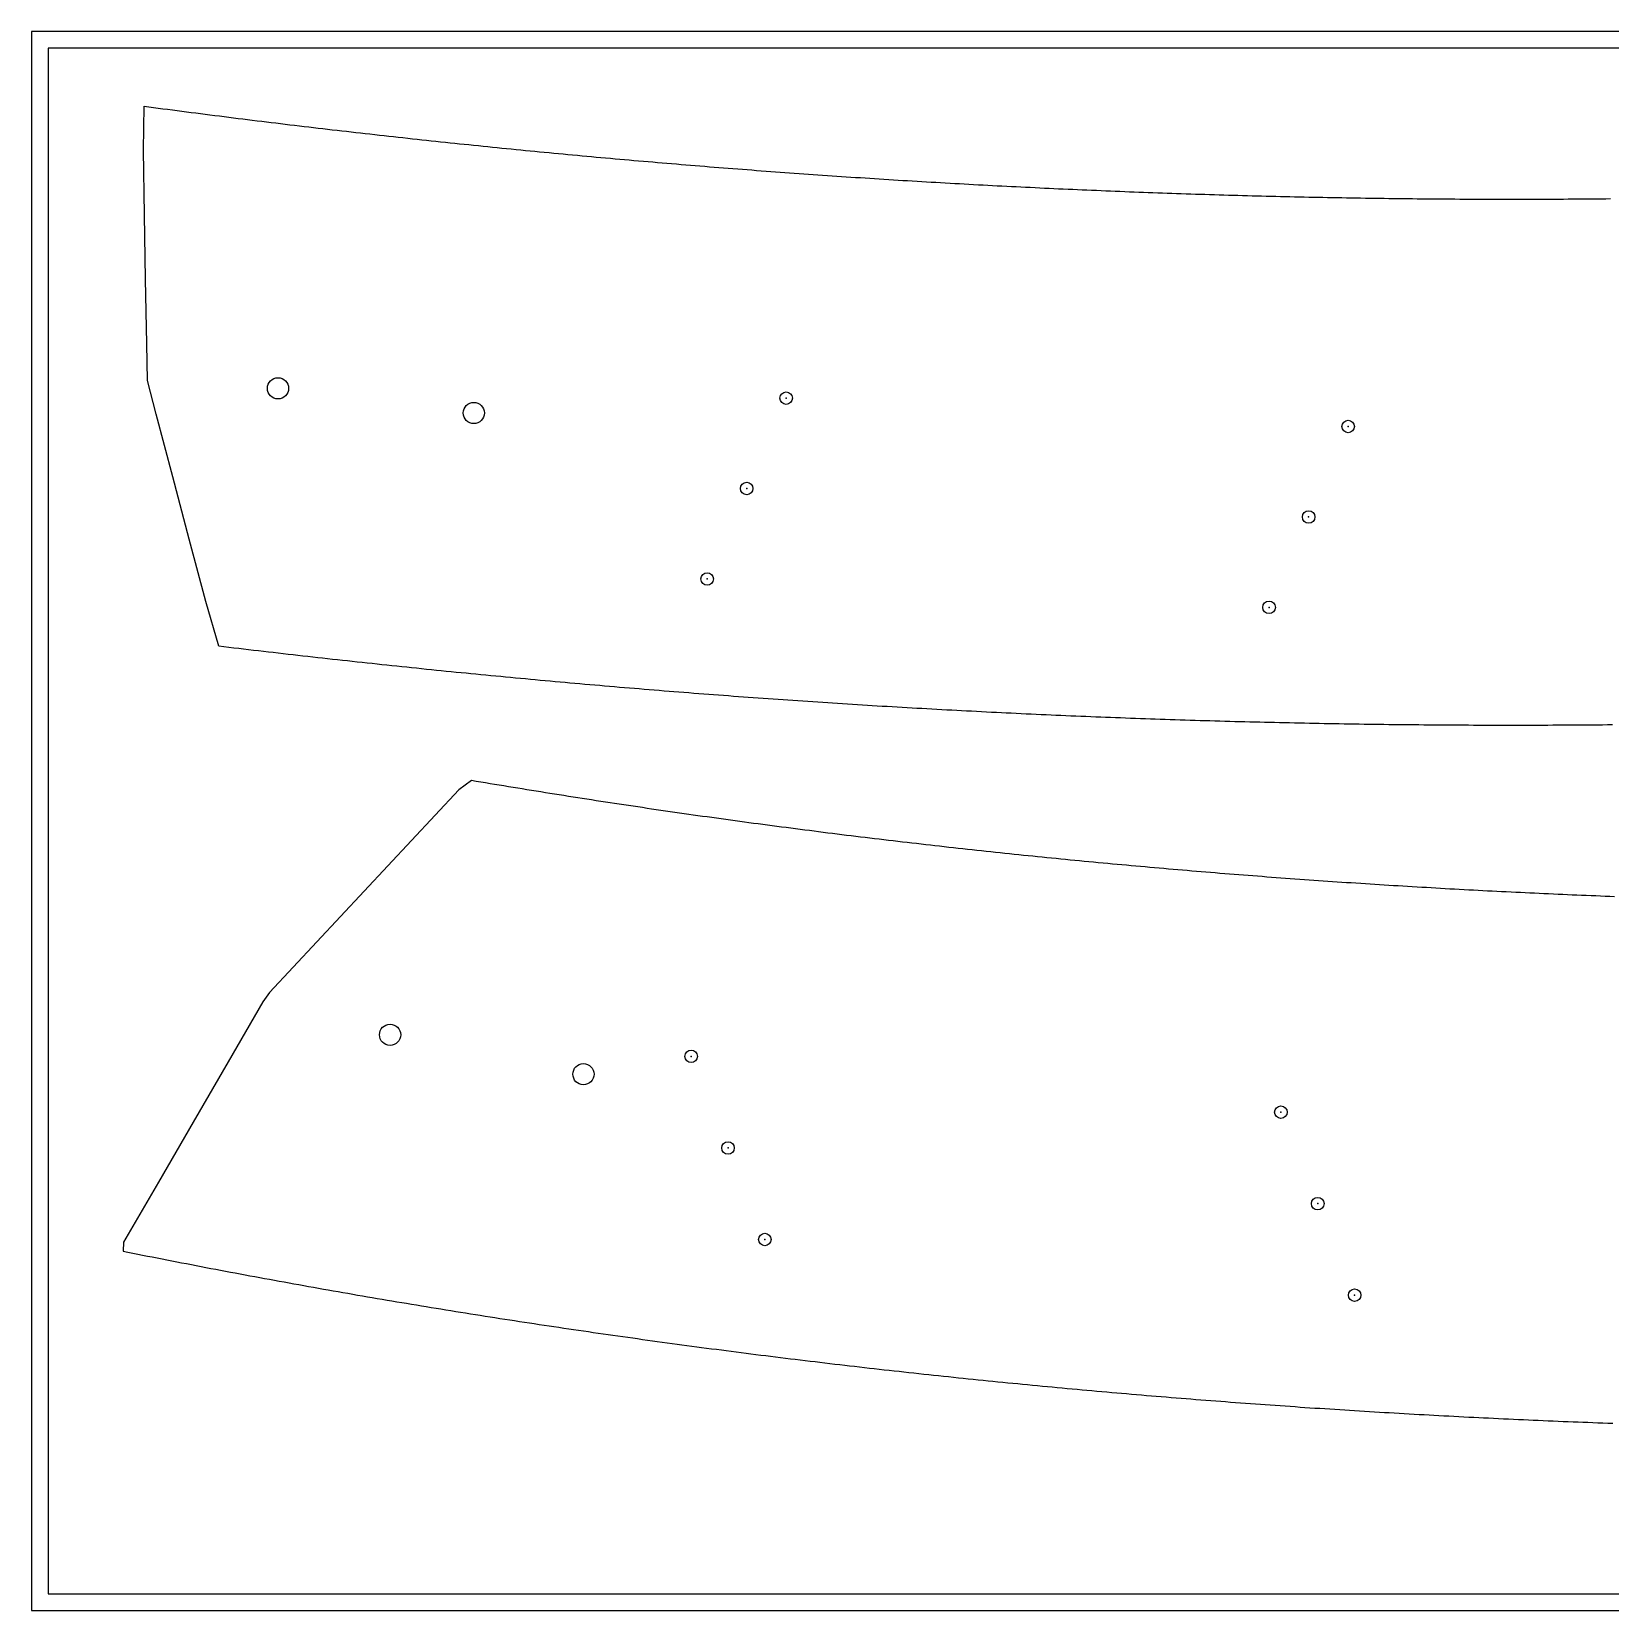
# Model space of a CAD drawing. Extents: x 15 to 497, y 19 to 601.
# Drawn here: x 242.62 to 290.62, y 18.99 to 66.99 of the extents above; entities that cross this region are included whole.
import ezdxf

# ---------------------------------------------------------------- set-up
doc = ezdxf.new("R2010")
doc.units = 0
doc.header["$PDMODE"] = 32
doc.header["$PDSIZE"] = 0.38
doc.layers.get('0').update_dxf_attribs({"linetype": 'CONTINUOUS'})
for name, color, linetype in [('CUT_SHEET', 1, 'CONTINUOUS'), ('DRILLING', 3, 'CONTINUOUS'), ('ENGRAVE', 4, 'CONTINUOUS')]:
    doc.layers.add(name, color=color, linetype=linetype)

# ---------------------------------------------------------------- blocks, each defined once
blk = doc.blocks.new('*U823')
at = {"layer": 'ENGRAVE'}
blk.add_point((0, 0), dxfattribs=at)
blk = doc.blocks.new('*U824')
at = {"layer": 'ENGRAVE', "color": 0, "linetype": 'BYBLOCK'}
for p in [(0, 0), (3, 0), (6, 0)]:
    blk.add_blockref('*U823', p, dxfattribs=at)
blk = doc.blocks.new('*U825')
at = {"layer": 'ENGRAVE'}
blk.add_point((0, 0), dxfattribs=at)
blk = doc.blocks.new('*U826')
at = {"layer": 'ENGRAVE', "color": 0, "linetype": 'BYBLOCK'}
for p in [(0, 0), (3, 0), (6, 0)]:
    blk.add_blockref('*U825', p, dxfattribs=at)
blk = doc.blocks.new('*U849')
at = {"layer": 'ENGRAVE'}
blk.add_point((0, 0), dxfattribs=at)
blk = doc.blocks.new('*U850')
at = {"layer": 'ENGRAVE', "color": 0, "linetype": 'BYBLOCK'}
for p in [(0, 0), (3, 0), (6, 0)]:
    blk.add_blockref('*U849', p, dxfattribs=at)
blk = doc.blocks.new('*U851')
at = {"layer": 'ENGRAVE'}
blk.add_point((0, 0), dxfattribs=at)
blk = doc.blocks.new('*U852')
at = {"layer": 'ENGRAVE', "color": 0, "linetype": 'BYBLOCK'}
for p in [(0, 0), (3, 0), (6, 0)]:
    blk.add_blockref('*U851', p, dxfattribs=at)

msp = doc.modelspace()

# ---------------------------------------------------------------- linework, layer by layer
for points in [[(290.683, 45.9093, 0), (290.532, 45.9078, 0), (290.381, 45.9064, 0), (290.23, 45.9051, 0), (290.078, 45.9039, 0), (289.927, 45.9027, 0), (289.776, 45.9016, 0), (289.625, 45.9006, 0), (289.474, 45.8997, 0), (289.323, 45.8988, 0), (289.172, 45.898, 0), (289.021, 45.8973, 0), (288.869, 45.8967, 0), (288.718, 45.8961, 0), (288.567, 45.8956, 0), (288.416, 45.8952, 0), (288.265, 45.8948, 0), (288.114, 45.8946, 0), (287.963, 45.8944, 0), (287.811, 45.8942, 0), (287.66, 45.8942, 0), (287.509, 45.8942, 0), (287.358, 45.8943, 0), (287.207, 45.8945, 0), (287.056, 45.8947, 0), (286.905, 45.895, 0), (286.754, 45.8954, 0), (286.602, 45.8959, 0), (286.451, 45.8964, 0), (286.3, 45.897, 0), (286.149, 45.8977, 0), (285.998, 45.8985, 0), (285.847, 45.8993, 0), (285.696, 45.9002, 0), (285.545, 45.9012, 0), (285.393, 45.9022, 0), (285.242, 45.9034, 0), (285.091, 45.9045, 0), (284.94, 45.9058, 0), (284.789, 45.9072, 0), (284.638, 45.9086, 0), (284.487, 45.9101, 0), (284.336, 45.9116, 0), (284.185, 45.9132, 0), (284.033, 45.915, 0), (283.882, 45.9167, 0), (283.731, 45.9186, 0), (283.58, 45.9205, 0), (283.429, 45.9225, 0), (283.278, 45.9246, 0), (283.127, 45.9267, 0), (282.976, 45.9289, 0), (282.825, 45.9312, 0), (282.673, 45.9335, 0), (282.522, 45.936, 0), (282.371, 45.9385, 0), (282.22, 45.9411, 0), (282.069, 45.9437, 0), (281.918, 45.9464, 0), (281.767, 45.9492, 0), (281.616, 45.9521, 0), (281.465, 45.955, 0), (281.314, 45.958, 0), (281.162, 45.9611, 0), (281.011, 45.9642, 0), (280.86, 45.9675, 0), (280.709, 45.9708, 0), (280.558, 45.9741, 0), (280.407, 45.9776, 0), (280.256, 45.9811, 0), (280.105, 45.9847, 0), (279.954, 45.9883, 0), (279.803, 45.992, 0), (279.652, 45.9958, 0), (279.501, 45.9997, 0), (279.35, 46.0036, 0), (279.198, 46.0077, 0), (279.047, 46.0117, 0), (278.896, 46.0159, 0), (278.745, 46.0201, 0), (278.594, 46.0244, 0), (278.443, 46.0288, 0), (278.292, 46.0332, 0), (278.141, 46.0378, 0), (277.99, 46.0423, 0), (277.839, 46.047, 0), (277.688, 46.0517, 0), (277.537, 46.0565, 0), (277.386, 46.0614, 0), (277.235, 46.0663, 0), (277.084, 46.0714, 0), (276.933, 46.0764, 0), (276.782, 46.0816, 0), (276.631, 46.0868, 0), (276.48, 46.0921, 0), (276.329, 46.0975, 0), (276.178, 46.1029, 0), (276.027, 46.1085, 0), (275.876, 46.114, 0), (275.725, 46.1197, 0), (275.574, 46.1254, 0), (275.423, 46.1312, 0), (275.272, 46.1371, 0), (275.121, 46.143, 0), (274.97, 46.149, 0), (274.819, 46.1551, 0), (274.668, 46.1613, 0), (274.517, 46.1675, 0), (274.366, 46.1738, 0), (274.215, 46.1801, 0), (274.064, 46.1866, 0), (273.913, 46.1931, 0), (273.762, 46.1997, 0), (273.611, 46.2063, 0), (273.46, 46.213, 0), (273.309, 46.2198, 0), (273.158, 46.2267, 0), (273.007, 46.2336, 0), (272.856, 46.2406, 0), (272.705, 46.2477, 0), (272.554, 46.2548, 0), (272.403, 46.262, 0), (272.252, 46.2693, 0), (272.101, 46.2766, 0), (271.95, 46.2841, 0), (271.799, 46.2916, 0), (271.648, 46.2991, 0), (271.497, 46.3067, 0), (271.347, 46.3144, 0), (271.196, 46.3222, 0), (271.045, 46.3301, 0), (270.894, 46.338, 0), (270.743, 46.346, 0), (270.592, 46.354, 0), (270.441, 46.3621, 0), (270.29, 46.3703, 0), (270.139, 46.3786, 0), (269.988, 46.3869, 0), (269.838, 46.3953, 0), (269.687, 46.4038, 0), (269.536, 46.4123, 0), (269.385, 46.421, 0), (269.234, 46.4296, 0), (269.083, 46.4384, 0), (268.932, 46.4472, 0), (268.781, 46.4561, 0), (268.631, 46.4651, 0), (268.48, 46.4741, 0), (268.329, 46.4832, 0), (268.178, 46.4924, 0), (268.027, 46.5016, 0), (267.876, 46.5109, 0), (267.726, 46.5203, 0), (267.575, 46.5297, 0), (267.424, 46.5393, 0), (267.273, 46.5488, 0), (267.122, 46.5585, 0), (266.971, 46.5682, 0), (266.821, 46.578, 0), (266.67, 46.5879, 0), (266.519, 46.5978, 0), (266.368, 46.6078, 0), (266.218, 46.6179, 0), (266.067, 46.628, 0), (265.916, 46.6382, 0), (265.765, 46.6485, 0), (265.614, 46.6589, 0), (265.464, 46.6693, 0), (265.313, 46.6798, 0), (265.162, 46.6903, 0), (265.011, 46.701, 0), (264.861, 46.7116, 0), (264.71, 46.7224, 0), (264.559, 46.7332, 0), (264.408, 46.7441, 0), (264.258, 46.7551, 0), (264.107, 46.7661, 0), (263.956, 46.7772, 0), (263.806, 46.7884, 0), (263.655, 46.7997, 0), (263.504, 46.811, 0), (263.353, 46.8224, 0), (263.203, 46.8338, 0), (263.052, 46.8453, 0), (262.901, 46.8569, 0), (262.751, 46.8686, 0), (262.6, 46.8803, 0), (262.449, 46.8921, 0), (262.299, 46.9039, 0), (262.148, 46.9159, 0), (261.997, 46.9279, 0), (261.847, 46.9399, 0), (261.696, 46.952, 0), (261.546, 46.9643, 0), (261.395, 46.9765, 0), (261.244, 46.9889, 0), (261.094, 47.0013, 0), (260.943, 47.0137, 0), (260.792, 47.0263, 0), (260.642, 47.0389, 0), (260.491, 47.0516, 0), (260.341, 47.0643, 0), (260.19, 47.0771, 0), (260.04, 47.09, 0), (259.889, 47.1029, 0), (259.738, 47.116, 0), (259.588, 47.129, 0), (259.437, 47.1422, 0), (259.287, 47.1554, 0), (259.136, 47.1687, 0), (258.986, 47.1821, 0), (258.835, 47.1955, 0), (258.685, 47.209, 0), (258.534, 47.2225, 0), (258.384, 47.2362, 0), (258.233, 47.2498, 0), (258.083, 47.2636, 0), (257.932, 47.2774, 0), (257.782, 47.2913, 0), (257.631, 47.3053, 0), (257.481, 47.3193, 0), (257.33, 47.3334, 0), (257.18, 47.3476, 0), (257.029, 47.3618, 0), (256.879, 47.3761, 0), (256.728, 47.3905, 0), (256.578, 47.4049, 0), (256.428, 47.4194, 0), (256.277, 47.434, 0), (256.127, 47.4486, 0), (255.976, 47.4633, 0), (255.826, 47.4781, 0), (255.675, 47.4929, 0), (255.525, 47.5078, 0), (255.375, 47.5228, 0), (255.224, 47.5378, 0), (255.074, 47.5529, 0), (254.924, 47.5681, 0), (254.773, 47.5833, 0), (254.623, 47.5986, 0), (254.473, 47.614, 0), (254.322, 47.6295, 0), (254.172, 47.645, 0), (254.022, 47.6605, 0), (253.871, 47.6762, 0), (253.721, 47.6919, 0), (253.571, 47.7076, 0), (253.42, 47.7235, 0), (253.27, 47.7394, 0), (253.12, 47.7553, 0), (252.97, 47.7714, 0), (252.819, 47.7875, 0), (252.669, 47.8037, 0), (252.519, 47.8199, 0), (252.369, 47.8362, 0), (252.218, 47.8526, 0), (252.068, 47.869, 0), (251.918, 47.8855, 0), (251.768, 47.9021, 0), (251.617, 47.9187, 0), (251.467, 47.9354, 0), (251.317, 47.9522, 0), (251.167, 47.969, 0), (251.017, 47.9859, 0), (250.867, 48.0028, 0), (250.716, 48.0199, 0), (250.566, 48.037, 0), (250.416, 48.0541, 0), (250.266, 48.0713, 0), (250.116, 48.0886, 0), (249.966, 48.106, 0), (249.816, 48.1234, 0), (249.665, 48.1409, 0), (249.515, 48.1585, 0), (249.365, 48.1761, 0), (249.215, 48.1938, 0), (249.065, 48.2115, 0), (248.915, 48.2293, 0), (248.765, 48.2472, 0), (248.615, 48.2652, 0), (248.465, 48.2832, 0), (248.315, 48.3013, 0), (247.913, 49.6628, 0), (247.411, 51.5596, 0), (246.909, 53.4564, 0), (246.407, 55.3532, 0), (246.142, 56.382, 0), (246.117, 57.4949, 0), (246.083, 59.4568, 0), (246.05, 61.4187, 0), (246.017, 63.3805, 0), (246.039, 64.7194, 0), (246.182, 64.7003, 0), (246.325, 64.6813, 0), (246.468, 64.6623, 0), (246.611, 64.6434, 0), (246.754, 64.6246, 0), (246.897, 64.6058, 0), (247.04, 64.5871, 0), (247.183, 64.5685, 0), (247.326, 64.5499, 0), (247.469, 64.5314, 0), (247.612, 64.513, 0), (247.755, 64.4946, 0), (247.898, 64.4762, 0), (248.041, 64.458, 0), (248.184, 64.4398, 0), (248.327, 64.4216, 0), (248.47, 64.4036, 0), (248.613, 64.3855, 0), (248.756, 64.3676, 0), (248.899, 64.3497, 0), (249.042, 64.3319, 0), (249.185, 64.3141, 0), (249.328, 64.2964, 0), (249.471, 64.2788, 0), (249.614, 64.2612, 0), (249.757, 64.2437, 0), (249.9, 64.2262, 0), (250.043, 64.2088, 0), (250.186, 64.1915, 0), (250.329, 64.1742, 0), (250.473, 64.157, 0), (250.616, 64.1399, 0), (250.759, 64.1228, 0), (250.902, 64.1058, 0), (251.045, 64.0889, 0), (251.188, 64.072, 0), (251.331, 64.0552, 0), (251.474, 64.0384, 0), (251.617, 64.0217, 0), (251.761, 64.0051, 0), (251.904, 63.9885, 0), (252.047, 63.972, 0), (252.19, 63.9555, 0), (252.333, 63.9392, 0), (252.476, 63.9228, 0), (252.62, 63.9066, 0), (252.763, 63.8904, 0), (252.906, 63.8743, 0), (253.049, 63.8582, 0), (253.192, 63.8422, 0), (253.335, 63.8263, 0), (253.479, 63.8104, 0), (253.622, 63.7946, 0), (253.765, 63.7788, 0), (253.908, 63.7631, 0), (254.052, 63.7475, 0), (254.195, 63.7319, 0), (254.338, 63.7164, 0), (254.481, 63.701, 0), (254.624, 63.6856, 0), (254.768, 63.6703, 0), (254.911, 63.6551, 0), (255.054, 63.6399, 0), (255.197, 63.6248, 0), (255.341, 63.6098, 0), (255.484, 63.5948, 0), (255.627, 63.5798, 0), (255.77, 63.565, 0), (255.914, 63.5502, 0), (256.057, 63.5354, 0), (256.2, 63.5208, 0), (256.344, 63.5062, 0), (256.487, 63.4916, 0), (256.63, 63.4772, 0), (256.773, 63.4627, 0), (256.917, 63.4484, 0), (257.06, 63.4341, 0), (257.203, 63.4199, 0), (257.347, 63.4057, 0), (257.49, 63.3916, 0), (257.633, 63.3776, 0), (257.777, 63.3636, 0), (257.92, 63.3497, 0), (258.063, 63.3359, 0), (258.206, 63.3221, 0), (258.35, 63.3084, 0), (258.493, 63.2948, 0), (258.636, 63.2812, 0), (258.78, 63.2677, 0), (258.923, 63.2542, 0), (259.066, 63.2409, 0), (259.21, 63.2275, 0), (259.353, 63.2143, 0), (259.497, 63.2011, 0), (259.64, 63.188, 0), (259.783, 63.1749, 0), (259.927, 63.1619, 0), (260.07, 63.149, 0), (260.213, 63.1361, 0), (260.357, 63.1233, 0), (260.5, 63.1106, 0), (260.643, 63.0979, 0), (260.787, 63.0853, 0), (260.93, 63.0727, 0), (261.074, 63.0602, 0), (261.217, 63.0478, 0), (261.36, 63.0355, 0), (261.504, 63.0232, 0), (261.647, 63.011, 0), (261.791, 62.9988, 0), (261.934, 62.9867, 0), (262.077, 62.9747, 0), (262.221, 62.9627, 0), (262.364, 62.9508, 0), (262.508, 62.939, 0), (262.651, 62.9272, 0), (262.794, 62.9155, 0), (262.938, 62.9039, 0), (263.081, 62.8923, 0), (263.225, 62.8808, 0), (263.368, 62.8694, 0), (263.511, 62.858, 0), (263.655, 62.8467, 0), (263.798, 62.8354, 0), (263.942, 62.8243, 0), (264.085, 62.8131, 0), (264.229, 62.8021, 0), (264.372, 62.7911, 0), (264.515, 62.7802, 0), (264.659, 62.7693, 0), (264.802, 62.7585, 0), (264.946, 62.7478, 0), (265.089, 62.7372, 0), (265.233, 62.7266, 0), (265.376, 62.7161, 0), (265.519, 62.7056, 0), (265.663, 62.6952, 0), (265.806, 62.6849, 0), (265.95, 62.6746, 0), (266.093, 62.6644, 0), (266.237, 62.6543, 0), (266.38, 62.6442, 0), (266.524, 62.6342, 0), (266.667, 62.6243, 0), (266.811, 62.6144, 0), (266.954, 62.6046, 0), (267.097, 62.5949, 0), (267.241, 62.5852, 0), (267.384, 62.5756, 0), (267.528, 62.5661, 0), (267.671, 62.5566, 0), (267.815, 62.5472, 0), (267.958, 62.5378, 0), (268.102, 62.5286, 0), (268.245, 62.5194, 0), (268.389, 62.5102, 0), (268.532, 62.5011, 0), (268.676, 62.4921, 0), (268.819, 62.4832, 0), (268.963, 62.4743, 0), (269.106, 62.4655, 0), (269.25, 62.4568, 0), (269.393, 62.4481, 0), (269.537, 62.4395, 0), (269.68, 62.4309, 0), (269.823, 62.4225, 0), (269.967, 62.414, 0), (270.11, 62.4057, 0), (270.254, 62.3974, 0), (270.397, 62.3892, 0), (270.541, 62.3811, 0), (270.684, 62.373, 0), (270.828, 62.365, 0), (270.971, 62.357, 0), (271.115, 62.3491, 0), (271.258, 62.3413, 0), (271.402, 62.3336, 0), (271.545, 62.3259, 0), (271.689, 62.3183, 0), (271.832, 62.3107, 0), (271.976, 62.3033, 0), (272.119, 62.2959, 0), (272.263, 62.2885, 0), (272.406, 62.2812, 0), (272.55, 62.274, 0), (272.693, 62.2669, 0), (272.837, 62.2598, 0), (272.98, 62.2528, 0), (273.124, 62.2458, 0), (273.267, 62.239, 0), (273.411, 62.2322, 0), (273.554, 62.2254, 0), (273.698, 62.2187, 0), (273.841, 62.2121, 0), (273.985, 62.2056, 0), (274.128, 62.1991, 0), (274.272, 62.1927, 0), (274.415, 62.1864, 0), (274.559, 62.1801, 0), (274.702, 62.1739, 0), (274.846, 62.1677, 0), (274.989, 62.1617, 0), (275.133, 62.1557, 0), (275.276, 62.1497, 0), (275.42, 62.1438, 0), (275.563, 62.138, 0), (275.707, 62.1323, 0), (275.85, 62.1266, 0), (275.994, 62.121, 0), (276.137, 62.1155, 0), (276.281, 62.11, 0), (276.424, 62.1046, 0), (276.568, 62.0993, 0), (276.711, 62.094, 0), (276.855, 62.0888, 0), (276.998, 62.0837, 0), (277.142, 62.0786, 0), (277.285, 62.0736, 0), (277.429, 62.0687, 0), (277.572, 62.0638, 0), (277.716, 62.059, 0), (277.859, 62.0543, 0), (278.003, 62.0496, 0), (278.146, 62.0451, 0), (278.29, 62.0405, 0), (278.433, 62.0361, 0), (278.577, 62.0317, 0), (278.72, 62.0274, 0), (278.863, 62.0231, 0), (279.007, 62.0189, 0), (279.15, 62.0148, 0), (279.294, 62.0108, 0), (279.437, 62.0068, 0), (279.581, 62.0029, 0), (279.724, 61.999, 0), (279.868, 61.9952, 0), (280.011, 61.9915, 0), (280.155, 61.9879, 0), (280.298, 61.9843, 0), (280.442, 61.9808, 0), (280.585, 61.9774, 0), (280.729, 61.974, 0), (280.872, 61.9707, 0), (281.016, 61.9675, 0), (281.159, 61.9643, 0), (281.302, 61.9612, 0), (281.446, 61.9582, 0), (281.589, 61.9553, 0), (281.733, 61.9524, 0), (281.876, 61.9496, 0), (282.02, 61.9468, 0), (282.163, 61.9441, 0), (282.307, 61.9415, 0), (282.45, 61.939, 0), (282.594, 61.9365, 0), (282.737, 61.9341, 0), (282.88, 61.9317, 0), (283.024, 61.9295, 0), (283.167, 61.9273, 0), (283.311, 61.9251, 0), (283.454, 61.9231, 0), (283.598, 61.9211, 0), (283.741, 61.9192, 0), (283.884, 61.9173, 0), (284.028, 61.9155, 0), (284.171, 61.9138, 0), (284.315, 61.9122, 0), (284.458, 61.9106, 0), (284.601, 61.9091, 0), (284.745, 61.9076, 0), (284.888, 61.9063, 0), (285.032, 61.905, 0), (285.175, 61.9037, 0), (285.318, 61.9026, 0), (285.462, 61.9015, 0), (285.605, 61.9005, 0), (285.748, 61.8995, 0), (285.892, 61.8986, 0), (286.035, 61.8978, 0), (286.179, 61.8971, 0), (286.322, 61.8964, 0), (286.465, 61.8958, 0), (286.609, 61.8952, 0), (286.752, 61.8948, 0), (286.895, 61.8944, 0), (287.039, 61.8941, 0), (287.182, 61.8938, 0), (287.325, 61.8936, 0), (287.469, 61.8935, 0), (287.612, 61.8934, 0), (287.755, 61.8935, 0), (287.899, 61.8936, 0), (288.042, 61.8937, 0), (288.185, 61.894, 0), (288.329, 61.8943, 0), (288.472, 61.8946, 0), (288.615, 61.8951, 0), (288.759, 61.8956, 0), (288.902, 61.8962, 0), (289.045, 61.8968, 0), (289.188, 61.8976, 0), (289.332, 61.8984, 0), (289.475, 61.8992, 0), (289.618, 61.9002, 0), (289.761, 61.9012, 0), (289.905, 61.9022, 0), (290.048, 61.9034, 0), (290.191, 61.9046, 0), (290.334, 61.9059, 0), (290.478, 61.9072, 0), (290.621, 61.9087, 0)], [(290.744, 40.6863, 0), (290.601, 40.6918, 0), (290.458, 40.6974, 0), (290.314, 40.703, 0), (290.171, 40.7087, 0), (290.028, 40.7145, 0), (289.885, 40.7203, 0), (289.742, 40.7262, 0), (289.599, 40.7322, 0), (289.456, 40.7383, 0), (289.313, 40.7444, 0), (289.17, 40.7506, 0), (289.027, 40.7569, 0), (288.884, 40.7632, 0), (288.74, 40.7696, 0), (288.597, 40.7761, 0), (288.454, 40.7827, 0), (288.311, 40.7893, 0), (288.168, 40.796, 0), (288.025, 40.8028, 0), (287.882, 40.8096, 0), (287.739, 40.8165, 0), (287.596, 40.8235, 0), (287.453, 40.8305, 0), (287.31, 40.8376, 0), (287.167, 40.8448, 0), (287.024, 40.8521, 0), (286.882, 40.8594, 0), (286.739, 40.8668, 0), (286.596, 40.8743, 0), (286.453, 40.8819, 0), (286.31, 40.8895, 0), (286.167, 40.8972, 0), (286.024, 40.9049, 0), (285.881, 40.9128, 0), (285.738, 40.9207, 0), (285.595, 40.9287, 0), (285.452, 40.9367, 0), (285.31, 40.9448, 0), (285.167, 40.953, 0), (285.024, 40.9613, 0), (284.881, 40.9696, 0), (284.738, 40.978, 0), (284.595, 40.9865, 0), (284.453, 40.9951, 0), (284.31, 41.0037, 0), (284.167, 41.0124, 0), (284.024, 41.0212, 0), (283.881, 41.03, 0), (283.739, 41.0389, 0), (283.596, 41.0479, 0), (283.453, 41.0569, 0), (283.31, 41.0661, 0), (283.168, 41.0753, 0), (283.025, 41.0845, 0), (282.882, 41.0939, 0), (282.74, 41.1033, 0), (282.597, 41.1128, 0), (282.454, 41.1223, 0), (282.312, 41.132, 0), (282.169, 41.1417, 0), (282.026, 41.1515, 0), (281.884, 41.1613, 0), (281.741, 41.1712, 0), (281.598, 41.1812, 0), (281.456, 41.1913, 0), (281.313, 41.2014, 0), (281.171, 41.2116, 0), (281.028, 41.2219, 0), (280.885, 41.2323, 0), (280.743, 41.2427, 0), (280.6, 41.2532, 0), (280.458, 41.2638, 0), (280.315, 41.2744, 0), (280.173, 41.2852, 0), (280.03, 41.296, 0), (279.888, 41.3068, 0), (279.745, 41.3178, 0), (279.603, 41.3288, 0), (279.46, 41.3399, 0), (279.318, 41.351, 0), (279.175, 41.3623, 0), (279.033, 41.3736, 0), (278.891, 41.3849, 0), (278.748, 41.3964, 0), (278.606, 41.4079, 0), (278.463, 41.4195, 0), (278.321, 41.4312, 0), (278.179, 41.4429, 0), (278.036, 41.4547, 0), (277.894, 41.4666, 0), (277.752, 41.4786, 0), (277.609, 41.4906, 0), (277.467, 41.5027, 0), (277.325, 41.5149, 0), (277.182, 41.5272, 0), (277.04, 41.5395, 0), (276.898, 41.5519, 0), (276.756, 41.5644, 0), (276.613, 41.577, 0), (276.471, 41.5896, 0), (276.329, 41.6023, 0), (276.187, 41.615, 0), (276.044, 41.6279, 0), (275.902, 41.6408, 0), (275.76, 41.6538, 0), (275.618, 41.6669, 0), (275.476, 41.68, 0), (275.334, 41.6932, 0), (275.191, 41.7065, 0), (275.049, 41.7199, 0), (274.907, 41.7333, 0), (274.765, 41.7468, 0), (274.623, 41.7604, 0), (274.481, 41.7741, 0), (274.339, 41.7878, 0), (274.197, 41.8016, 0), (274.055, 41.8155, 0), (273.913, 41.8295, 0), (273.771, 41.8435, 0), (273.629, 41.8576, 0), (273.487, 41.8718, 0), (273.345, 41.886, 0), (273.203, 41.9004, 0), (273.061, 41.9148, 0), (272.919, 41.9292, 0), (272.777, 41.9438, 0), (272.635, 41.9584, 0), (272.493, 41.9731, 0), (272.351, 41.9879, 0), (272.21, 42.0027, 0), (272.068, 42.0177, 0), (271.926, 42.0327, 0), (271.784, 42.0477, 0), (271.642, 42.0629, 0), (271.5, 42.0781, 0), (271.359, 42.0934, 0), (271.217, 42.1088, 0), (271.075, 42.1242, 0), (270.933, 42.1397, 0), (270.792, 42.1553, 0), (270.65, 42.171, 0), (270.508, 42.1868, 0), (270.367, 42.2026, 0), (270.225, 42.2185, 0), (270.083, 42.2344, 0), (269.942, 42.2505, 0), (269.8, 42.2666, 0), (269.658, 42.2828, 0), (269.517, 42.2991, 0), (269.375, 42.3154, 0), (269.233, 42.3319, 0), (269.092, 42.3484, 0), (268.95, 42.3649, 0), (268.809, 42.3816, 0), (268.667, 42.3983, 0), (268.526, 42.4151, 0), (268.384, 42.432, 0), (268.243, 42.4489, 0), (268.101, 42.466, 0), (267.96, 42.4831, 0), (267.818, 42.5002, 0), (267.677, 42.5175, 0), (267.536, 42.5348, 0), (267.394, 42.5522, 0), (267.253, 42.5697, 0), (267.111, 42.5873, 0), (266.97, 42.6049, 0), (266.829, 42.6226, 0), (266.687, 42.6404, 0), (266.546, 42.6583, 0), (266.405, 42.6762, 0), (266.263, 42.6942, 0), (266.122, 42.7123, 0), (265.981, 42.7305, 0), (265.84, 42.7487, 0), (265.698, 42.767, 0), (265.557, 42.7854, 0), (265.416, 42.8039, 0), (265.275, 42.8224, 0), (265.134, 42.841, 0), (264.993, 42.8597, 0), (264.851, 42.8785, 0), (264.71, 42.8974, 0), (264.569, 42.9163, 0), (264.428, 42.9353, 0), (264.287, 42.9544, 0), (264.146, 42.9735, 0), (264.005, 42.9928, 0), (263.864, 43.0121, 0), (263.723, 43.0314, 0), (263.582, 43.0509, 0), (263.441, 43.0704, 0), (263.3, 43.0901, 0), (263.159, 43.1098, 0), (263.018, 43.1295, 0), (262.877, 43.1494, 0), (262.736, 43.1693, 0), (262.595, 43.1893, 0), (262.455, 43.2094, 0), (262.314, 43.2295, 0), (262.173, 43.2498, 0), (262.032, 43.2701, 0), (261.891, 43.2905, 0), (261.751, 43.3109, 0), (261.61, 43.3315, 0), (261.469, 43.3521, 0), (261.328, 43.3728, 0), (261.188, 43.3935, 0), (261.047, 43.4144, 0), (260.906, 43.4353, 0), (260.766, 43.4563, 0), (260.625, 43.4774, 0), (260.485, 43.4986, 0), (260.344, 43.5198, 0), (260.203, 43.5411, 0), (260.063, 43.5625, 0), (259.922, 43.584, 0), (259.782, 43.6056, 0), (259.641, 43.6272, 0), (259.501, 43.6489, 0), (259.36, 43.6707, 0), (259.22, 43.6925, 0), (259.08, 43.7145, 0), (258.939, 43.7365, 0), (258.799, 43.7586, 0), (258.658, 43.7808, 0), (258.518, 43.803, 0), (258.378, 43.8254, 0), (258.238, 43.8478, 0), (258.097, 43.8703, 0), (257.957, 43.8928, 0), (257.817, 43.9155, 0), (257.677, 43.9382, 0), (257.536, 43.961, 0), (257.396, 43.9839, 0), (257.256, 44.0069, 0), (257.116, 44.0299, 0), (256.976, 44.053, 0), (256.836, 44.0762, 0), (256.696, 44.0995, 0), (256.556, 44.1228, 0), (256.416, 44.1463, 0), (256.276, 44.1698, 0), (256.136, 44.1934, 0), (255.996, 44.2171, 0), (255.605, 43.9383, 0), (254.165, 42.396, 0), (252.725, 40.8537, 0), (251.286, 39.3114, 0), (249.846, 37.7691, 0)], [(249.846, 37.7691, 0), (249.653, 37.4864, 0), (248.594, 35.6616, 0), (247.535, 33.8369, 0), (246.475, 32.0121, 0), (245.416, 30.1874, 0), (245.399, 29.9114, 0), (245.547, 29.8815, 0), (245.695, 29.8518, 0), (245.844, 29.8221, 0), (245.992, 29.7925, 0), (246.14, 29.763, 0), (246.288, 29.7336, 0), (246.437, 29.7043, 0), (246.585, 29.6751, 0), (246.733, 29.6459, 0), (246.881, 29.6168, 0), (247.03, 29.5879, 0), (247.178, 29.559, 0), (247.327, 29.5302, 0), (247.475, 29.5015, 0), (247.623, 29.4729, 0), (247.772, 29.4444, 0), (247.92, 29.4159, 0), (248.069, 29.3876, 0), (248.217, 29.3593, 0), (248.366, 29.3311, 0), (248.514, 29.303, 0), (248.663, 29.275, 0), (248.811, 29.2471, 0), (248.96, 29.2193, 0), (249.108, 29.1915, 0), (249.257, 29.1639, 0), (249.406, 29.1363, 0), (249.554, 29.1088, 0), (249.703, 29.0815, 0), (249.851, 29.0541, 0), (250, 29.0269, 0), (250.149, 28.9998, 0), (250.298, 28.9728, 0), (250.446, 28.9458, 0), (250.595, 28.9189, 0), (250.744, 28.8921, 0), (250.892, 28.8654, 0), (251.041, 28.8388, 0), (251.19, 28.8123, 0), (251.339, 28.7859, 0), (251.488, 28.7595, 0), (251.637, 28.7333, 0), (251.785, 28.7071, 0), (251.934, 28.681, 0), (252.083, 28.655, 0), (252.232, 28.6291, 0), (252.381, 28.6032, 0), (252.53, 28.5775, 0), (252.679, 28.5518, 0), (252.828, 28.5262, 0), (252.977, 28.5007, 0), (253.126, 28.4753, 0), (253.275, 28.45, 0), (253.424, 28.4248, 0), (253.573, 28.3996, 0), (253.722, 28.3746, 0), (253.871, 28.3496, 0), (254.02, 28.3247, 0), (254.169, 28.2999, 0), (254.318, 28.2752, 0), (254.467, 28.2506, 0), (254.617, 28.226, 0), (254.766, 28.2015, 0), (254.915, 28.1772, 0), (255.064, 28.1529, 0), (255.213, 28.1287, 0), (255.362, 28.1045, 0), (255.512, 28.0805, 0), (255.661, 28.0565, 0), (255.81, 28.0327, 0), (255.959, 28.0089, 0), (256.109, 27.9852, 0), (256.258, 27.9616, 0), (256.407, 27.938, 0), (256.557, 27.9146, 0), (256.706, 27.8912, 0), (256.855, 27.8679, 0), (257.005, 27.8447, 0), (257.154, 27.8216, 0), (257.303, 27.7986, 0), (257.453, 27.7757, 0), (257.602, 27.7528, 0), (257.752, 27.73, 0), (257.901, 27.7073, 0), (258.05, 27.6847, 0), (258.2, 27.6622, 0), (258.349, 27.6398, 0), (258.499, 27.6174, 0), (258.648, 27.5952, 0), (258.798, 27.573, 0), (258.947, 27.5509, 0), (259.097, 27.5288, 0), (259.246, 27.5069, 0), (259.396, 27.4851, 0), (259.546, 27.4633, 0), (259.695, 27.4416, 0), (259.845, 27.42, 0), (259.994, 27.3985, 0), (260.144, 27.377, 0), (260.294, 27.3557, 0), (260.443, 27.3344, 0), (260.593, 27.3132, 0), (260.743, 27.2921, 0), (260.892, 27.2711, 0), (261.042, 27.2501, 0), (261.192, 27.2293, 0), (261.341, 27.2085, 0), (261.491, 27.1878, 0), (261.641, 27.1672, 0), (261.79, 27.1467, 0), (261.94, 27.1262, 0), (262.09, 27.1059, 0), (262.24, 27.0856, 0), (262.39, 27.0654, 0), (262.539, 27.0453, 0), (262.689, 27.0252, 0), (262.839, 27.0053, 0), (262.989, 26.9854, 0), (263.139, 26.9656, 0), (263.288, 26.9459, 0), (263.438, 26.9263, 0), (263.588, 26.9067, 0), (263.738, 26.8873, 0), (263.888, 26.8679, 0), (264.038, 26.8486, 0), (264.188, 26.8294, 0), (264.338, 26.8103, 0), (264.488, 26.7912, 0), (264.637, 26.7722, 0), (264.787, 26.7533, 0), (264.937, 26.7345, 0), (265.087, 26.7158, 0), (265.237, 26.6971, 0), (265.387, 26.6786, 0), (265.537, 26.6601, 0), (265.687, 26.6417, 0), (265.837, 26.6234, 0), (265.987, 26.6051, 0), (266.137, 26.587, 0), (266.287, 26.5689, 0), (266.437, 26.5509, 0), (266.587, 26.533, 0), (266.738, 26.5151, 0), (266.888, 26.4974, 0), (267.038, 26.4797, 0), (267.188, 26.4621, 0), (267.338, 26.4446, 0), (267.488, 26.4271, 0), (267.638, 26.4098, 0), (267.788, 26.3925, 0), (267.938, 26.3753, 0), (268.089, 26.3582, 0), (268.239, 26.3412, 0), (268.389, 26.3242, 0), (268.539, 26.3074, 0), (268.689, 26.2906, 0), (268.839, 26.2738, 0), (268.99, 26.2572, 0), (269.14, 26.2407, 0), (269.29, 26.2242, 0), (269.44, 26.2078, 0), (269.591, 26.1915, 0), (269.741, 26.1753, 0), (269.891, 26.1591, 0), (270.041, 26.143, 0), (270.192, 26.127, 0), (270.342, 26.1111, 0), (270.492, 26.0953, 0), (270.642, 26.0796, 0), (270.793, 26.0639, 0), (270.943, 26.0483, 0), (271.093, 26.0328, 0), (271.244, 26.0173, 0), (271.394, 26.002, 0), (271.544, 25.9867, 0), (271.695, 25.9715, 0), (271.845, 25.9564, 0), (271.996, 25.9414, 0), (272.146, 25.9264, 0), (272.296, 25.9115, 0), (272.447, 25.8967, 0), (272.597, 25.882, 0), (272.747, 25.8674, 0), (272.898, 25.8528, 0), (273.048, 25.8383, 0), (273.199, 25.8239, 0), (273.349, 25.8096, 0), (273.5, 25.7953, 0), (273.65, 25.7812, 0), (273.801, 25.7671, 0), (273.951, 25.7531, 0), (274.101, 25.7392, 0), (274.252, 25.7253, 0), (274.402, 25.7115, 0), (274.553, 25.6978, 0), (274.703, 25.6842, 0), (274.854, 25.6707, 0), (275.004, 25.6572, 0), (275.155, 25.6438, 0), (275.306, 25.6305, 0), (275.456, 25.6173, 0), (275.607, 25.6042, 0), (275.757, 25.5911, 0), (275.908, 25.5781, 0), (276.058, 25.5652, 0), (276.209, 25.5524, 0), (276.359, 25.5396, 0), (276.51, 25.5269, 0), (276.661, 25.5143, 0), (276.811, 25.5018, 0), (276.962, 25.4894, 0), (277.112, 25.477, 0), (277.263, 25.4647, 0), (277.414, 25.4525, 0), (277.564, 25.4404, 0), (277.715, 25.4283, 0), (277.866, 25.4164, 0), (278.016, 25.4045, 0), (278.167, 25.3926, 0), (278.318, 25.3809, 0), (278.468, 25.3692, 0), (278.619, 25.3576, 0), (278.77, 25.3461, 0), (278.92, 25.3347, 0), (279.071, 25.3233, 0), (279.222, 25.3121, 0), (279.372, 25.3009, 0), (279.523, 25.2897, 0), (279.674, 25.2787, 0), (279.825, 25.2677, 0), (279.975, 25.2568, 0), (280.126, 25.246, 0), (280.277, 25.2353, 0), (280.428, 25.2246, 0), (280.578, 25.214, 0), (280.729, 25.2035, 0), (280.88, 25.1931, 0), (281.031, 25.1827, 0), (281.181, 25.1725, 0), (281.332, 25.1623, 0), (281.483, 25.1521, 0), (281.634, 25.1421, 0), (281.784, 25.1321, 0), (281.935, 25.1222, 0), (282.086, 25.1124, 0), (282.237, 25.1027, 0), (282.388, 25.093, 0), (282.539, 25.0834, 0), (282.689, 25.0739, 0), (282.84, 25.0645, 0), (282.991, 25.0551, 0), (283.142, 25.0458, 0), (283.293, 25.0366, 0), (283.444, 25.0275, 0), (283.594, 25.0185, 0), (283.745, 25.0095, 0), (283.896, 25.0006, 0), (284.047, 24.9917, 0), (284.198, 24.983, 0), (284.349, 24.9743, 0), (284.5, 24.9657, 0), (284.651, 24.9572, 0), (284.801, 24.9488, 0), (284.952, 24.9404, 0), (285.103, 24.9321, 0), (285.254, 24.9239, 0), (285.405, 24.9157, 0), (285.556, 24.9077, 0), (285.707, 24.8997, 0), (285.858, 24.8918, 0), (286.009, 24.8839, 0), (286.16, 24.8762, 0), (286.311, 24.8685, 0), (286.461, 24.8608, 0), (286.612, 24.8533, 0), (286.763, 24.8458, 0), (286.914, 24.8385, 0), (287.065, 24.8311, 0), (287.216, 24.8239, 0), (287.367, 24.8167, 0), (287.518, 24.8096, 0), (287.669, 24.8026, 0), (287.82, 24.7957, 0), (287.971, 24.7888, 0), (288.122, 24.782, 0), (288.273, 24.7753, 0), (288.424, 24.7687, 0), (288.575, 24.7621, 0), (288.726, 24.7556, 0), (288.877, 24.7492, 0), (289.028, 24.7429, 0), (289.179, 24.7366, 0), (289.33, 24.7304, 0), (289.481, 24.7243, 0), (289.632, 24.7183, 0), (289.783, 24.7123, 0), (289.934, 24.7064, 0), (290.085, 24.7006, 0), (290.236, 24.6948, 0), (290.387, 24.6892, 0), (290.538, 24.6836, 0), (290.689, 24.6781, 0)]]:
    msp.add_polyline3d(points)
at = {"layer": 'CUT_SHEET'}
for points in [[(242.6176, 66.9881), (242.6176, 18.9881), (338.6176, 18.9881), (338.6176, 66.9881)], [(243.1176, 66.4881), (243.1176, 19.4881), (338.1176, 19.4881), (338.1176, 66.4881)]]:
    msp.add_lwpolyline(points, close=True, dxfattribs=at)
at = {"layer": 'DRILLING'}
for centre in [(250.1099, 56.1415), (256.063, 55.3928), (253.5166, 36.488), (259.3959, 35.2906)]:
    msp.add_circle(centre, 0.3225, dxfattribs=at)

# ---------------------------------------------------------------- block references
at = {"layer": 'ENGRAVE', "xscale": -1, "rotation": 246.3976192570367}
for name, p in [('*U850', (263.1577, 50.347)), ('*U852', (280.2403, 49.4819))]:
    msp.add_blockref(name, p, dxfattribs=at)
at = {"layer": 'ENGRAVE', "rotation": 111.9205044569372}
for name, p in [('*U826', (264.9112, 30.2655)), ('*U824', (282.8398, 28.5714))]:
    msp.add_blockref(name, p, dxfattribs=at)

doc.saveas('drawing.dxf')
